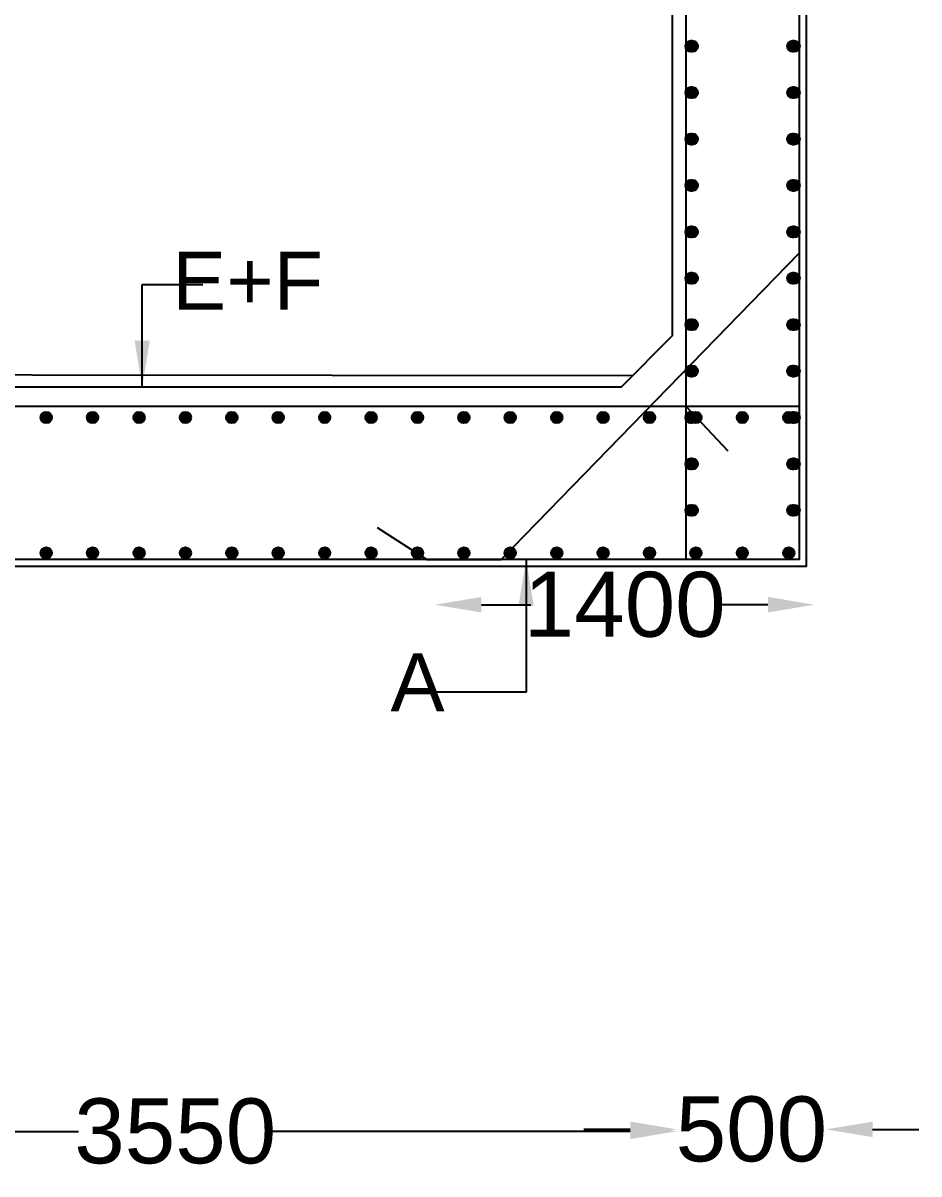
# Model space of a CAD drawing. Header units: millimetres. Extents: x 5124 to 2430164, y 2311 to 45642708.
# Drawn here: x 2350590 to 2354451, y 45617061 to 45622021 of the extents above; entities that cross this region are included whole.
import ezdxf

# ---------------------------------------------------------------- set-up
doc = ezdxf.new("R2010")
doc.units = ezdxf.units.MM
doc.header["$MEASUREMENT"] = 0
for name, color, linetype in [('DIMENSION', 7, 'Continuous'), ('DRAWING', 7, 'Continuous'), ('TEXT', 7, 'Continuous')]:
    doc.layers.add(name, color=color, linetype=linetype)
doc.styles.get("Standard").update_dxf_attribs({"font": 'arial.ttf', "height": 280})
doc.dimstyles.get("Standard").update_dxf_attribs({"dimtxt": 225, "dimasz": 200, "dimexe": 0.18, "dimexo": 0.0625, "dimgap": 0.09, "dimtad": 0, "dimdec": 0, "dimzin": 0, "dimdsep": 46, "dimtxsty": 'Standard', "dimcen": 0.09, "dimse1": 1, "dimse2": 1, "dimadec": 0, "dimazin": 0, "dimtfac": 1, "dimtdec": 0, "dimtofl": 0, "dimtmove": 0, "dimatfit": 3, "dimfxl": 1, "dimtolj": 1, "dimtzin": 0, "dimarcsym": 0})

# ---------------------------------------------------------------- blocks, each defined once
blk = doc.blocks.new('*D108')
at = {"layer": 'Defpoints', "color": 0, "transparency": 16777216}
for p in [(2349085.4, 45617255.2), (2353406.9, 45617255.2), (2353406.9, 45617244.5)]:
    blk.add_point(p, dxfattribs=at)
at = {"layer": 'DIMENSION', "color": 0, "lineweight": -2, "transparency": 16777216}
for p, q in [((2349285.4, 45617244.5), (2350828.5, 45617244.5)), ((2353206.9, 45617244.5), (2351663.7, 45617244.5))]:
    blk.add_line(p, q, dxfattribs=at)
at = {"layer": 'DIMENSION', "color": 0, "transparency": 16777216}
for points in [[(2349285.4, 45617277.8), (2349285.4, 45617211.1), (2349085.4, 45617244.5)], [(2353206.9, 45617277.8), (2353206.9, 45617211.1), (2353406.9, 45617244.5)]]:
    blk.add_solid(points, dxfattribs=at)
at = {"layer": 'DIMENSION', "color": 0, "transparency": 16777216, "insert": (2351246.1, 45617244.5), "char_height": 280, "attachment_point": 5}
blk.add_mtext('\\A1;3550', dxfattribs=at)
blk = doc.blocks.new('*D109')
at = {"layer": 'Defpoints', "color": 0, "transparency": 16777216}
for p in [(2353406.9, 45617244.5), (2354051.4, 45617253.1), (2354051.4, 45617244.5)]:
    blk.add_point(p, dxfattribs=at)
at = {"layer": 'DIMENSION', "color": 0, "lineweight": -2, "transparency": 16777216}
for p, q in [((2353206.9, 45617253.1), (2353006.9, 45617253.1)), ((2354251.4, 45617253.1), (2354451.4, 45617253.1))]:
    blk.add_line(p, q, dxfattribs=at)
at = {"layer": 'DIMENSION', "color": 0, "transparency": 16777216}
for points in [[(2353206.9, 45617286.4), (2353206.9, 45617219.8), (2353406.9, 45617253.1)], [(2354251.4, 45617286.4), (2354251.4, 45617219.8), (2354051.4, 45617253.1)]]:
    blk.add_solid(points, dxfattribs=at)
at = {"layer": 'DIMENSION', "color": 0, "transparency": 16777216, "insert": (2353729.2, 45617253.1), "char_height": 280, "attachment_point": 5}
blk.add_mtext('\\A1;500', dxfattribs=at)
blk = doc.blocks.new('*D147')
at = {"layer": 'Defpoints', "color": 0, "transparency": 16777216}
for p in [(2352365.7, 45619742.7), (2354000.7, 45619713), (2354000.7, 45619514)]:
    blk.add_point(p, dxfattribs=at)
at = {"layer": 'TEXT', "color": 0, "lineweight": -2, "transparency": 16777216}
for p, q in [((2352565.7, 45619514), (2352778.6, 45619514)), ((2353800.7, 45619514), (2353587.7, 45619514))]:
    blk.add_line(p, q, dxfattribs=at)
at = {"layer": 'TEXT', "color": 0, "transparency": 16777216}
for points in [[(2352565.7, 45619547.4), (2352565.7, 45619480.7), (2352365.7, 45619514)], [(2353800.7, 45619547.4), (2353800.7, 45619480.7), (2354000.7, 45619514)]]:
    blk.add_solid(points, dxfattribs=at)
at = {"layer": 'TEXT', "color": 0, "transparency": 16777216, "insert": (2353183.2, 45619514), "char_height": 280, "attachment_point": 5}
blk.add_mtext('\\A1;1400', dxfattribs=at)

msp = doc.modelspace()

# ---------------------------------------------------------------- hatches: boundary and pattern name
at = {"layer": 'DRAWING'}
for points in [[(2353493.1, 45621920.8, 0.973258), (2353444.6, 45621922.1), (2353444.6, 45621919.5, 0.973258)], [(2353493.2, 45621920.8, 1), (2353444.6, 45621920.8, 1)], [(2353494.1, 45621920.8, 0.973258), (2353445.6, 45621922.1), (2353445.6, 45621919.5, 0.973258)], [(2353494.2, 45621920.8, 1), (2353445.6, 45621920.8, 1)], [(2353495.1, 45621920.8, 0.973258), (2353446.6, 45621922.1), (2353446.6, 45621919.5, 0.973258)], [(2353495.2, 45621920.8, 1), (2353446.6, 45621920.8, 1)], [(2353496.1, 45621920.8, 0.973258), (2353447.6, 45621922.1), (2353447.6, 45621919.5, 0.973258)], [(2353496.2, 45621920.8, 1), (2353447.6, 45621920.8, 1)], [(2353497.1, 45621920.8, 0.973258), (2353448.6, 45621922.1), (2353448.6, 45621919.5, 0.973258)], [(2353497.2, 45621920.8, 1), (2353448.6, 45621920.8, 1)], [(2353498.1, 45621920.8, 0.973258), (2353449.6, 45621922.1), (2353449.6, 45621919.5, 0.973258)], [(2353498.2, 45621920.8, 1), (2353449.6, 45621920.8, 1)], [(2353932.5, 45621920.8, 0.973258), (2353884, 45621922.1), (2353884, 45621919.5, 0.973258)], [(2353932.6, 45621920.8, 1), (2353884, 45621920.8, 1)], [(2353933.5, 45621920.8, 0.973258), (2353885, 45621922.1), (2353885, 45621919.5, 0.973258)], [(2353933.6, 45621920.8, 1), (2353885, 45621920.8, 1)], [(2353934.5, 45621920.8, 0.973258), (2353886, 45621922.1), (2353886, 45621919.5, 0.973258)], [(2353934.6, 45621920.8, 1), (2353886, 45621920.8, 1)], [(2353935.5, 45621920.8, 0.973258), (2353887, 45621922.1), (2353887, 45621919.5, 0.973258)], [(2353935.6, 45621920.8, 1), (2353887, 45621920.8, 1)], [(2353936.5, 45621920.8, 0.973258), (2353888, 45621922.1), (2353888, 45621919.5, 0.973258)], [(2353936.6, 45621920.8, 1), (2353888, 45621920.8, 1)], [(2353937.5, 45621920.8, 0.973258), (2353889, 45621922.1), (2353889, 45621919.5, 0.973258)], [(2353937.6, 45621920.8, 1), (2353889, 45621920.8, 1)], [(2353493.1, 45621720.8, 0.973258), (2353444.6, 45621722.1), (2353444.6, 45621719.5, 0.973258)], [(2353493.2, 45621720.8, 1), (2353444.6, 45621720.8, 1)], [(2353494.1, 45621720.8, 0.973258), (2353445.6, 45621722.1), (2353445.6, 45621719.5, 0.973258)], [(2353494.2, 45621720.8, 1), (2353445.6, 45621720.8, 1)], [(2353495.1, 45621720.8, 0.973258), (2353446.6, 45621722.1), (2353446.6, 45621719.5, 0.973258)], [(2353495.2, 45621720.8, 1), (2353446.6, 45621720.8, 1)], [(2353496.1, 45621720.8, 0.973258), (2353447.6, 45621722.1), (2353447.6, 45621719.5, 0.973258)], [(2353496.2, 45621720.8, 1), (2353447.6, 45621720.8, 1)], [(2353497.1, 45621720.8, 0.973258), (2353448.6, 45621722.1), (2353448.6, 45621719.5, 0.973258)], [(2353497.2, 45621720.8, 1), (2353448.6, 45621720.8, 1)], [(2353498.1, 45621720.8, 0.973258), (2353449.6, 45621722.1), (2353449.6, 45621719.5, 0.973258)], [(2353498.2, 45621720.8, 1), (2353449.6, 45621720.8, 1)], [(2353932.5, 45621720.8, 0.973258), (2353884, 45621722.1), (2353884, 45621719.5, 0.973258)], [(2353932.6, 45621720.8, 1), (2353884, 45621720.8, 1)], [(2353933.5, 45621720.8, 0.973258), (2353885, 45621722.1), (2353885, 45621719.5, 0.973258)], [(2353933.6, 45621720.8, 1), (2353885, 45621720.8, 1)], [(2353934.5, 45621720.8, 0.973258), (2353886, 45621722.1), (2353886, 45621719.5, 0.973258)], [(2353934.6, 45621720.8, 1), (2353886, 45621720.8, 1)], [(2353935.5, 45621720.8, 0.973258), (2353887, 45621722.1), (2353887, 45621719.5, 0.973258)], [(2353935.6, 45621720.8, 1), (2353887, 45621720.8, 1)], [(2353936.5, 45621720.8, 0.973258), (2353888, 45621722.1), (2353888, 45621719.5, 0.973258)], [(2353936.6, 45621720.8, 1), (2353888, 45621720.8, 1)], [(2353937.5, 45621720.8, 0.973258), (2353889, 45621722.1), (2353889, 45621719.5, 0.973258)], [(2353937.6, 45621720.8, 1), (2353889, 45621720.8, 1)], [(2353493.1, 45621520.8, 0.973258), (2353444.6, 45621522.1), (2353444.6, 45621519.5, 0.973258)], [(2353493.2, 45621520.8, 1), (2353444.6, 45621520.8, 1)], [(2353494.1, 45621520.8, 0.973258), (2353445.6, 45621522.1), (2353445.6, 45621519.5, 0.973258)], [(2353494.2, 45621520.8, 1), (2353445.6, 45621520.8, 1)], [(2353495.1, 45621520.8, 0.973258), (2353446.6, 45621522.1), (2353446.6, 45621519.5, 0.973258)], [(2353495.2, 45621520.8, 1), (2353446.6, 45621520.8, 1)], [(2353496.1, 45621520.8, 0.973258), (2353447.6, 45621522.1), (2353447.6, 45621519.5, 0.973258)], [(2353496.2, 45621520.8, 1), (2353447.6, 45621520.8, 1)], [(2353497.1, 45621520.8, 0.973258), (2353448.6, 45621522.1), (2353448.6, 45621519.5, 0.973258)], [(2353497.2, 45621520.8, 1), (2353448.6, 45621520.8, 1)], [(2353498.1, 45621520.8, 0.973258), (2353449.6, 45621522.1), (2353449.6, 45621519.5, 0.973258)], [(2353498.2, 45621520.8, 1), (2353449.6, 45621520.8, 1)], [(2353932.5, 45621520.8, 0.973258), (2353884, 45621522.1), (2353884, 45621519.5, 0.973258)], [(2353932.6, 45621520.8, 1), (2353884, 45621520.8, 1)], [(2353933.5, 45621520.8, 0.973258), (2353885, 45621522.1), (2353885, 45621519.5, 0.973258)], [(2353933.6, 45621520.8, 1), (2353885, 45621520.8, 1)], [(2353934.5, 45621520.8, 0.973258), (2353886, 45621522.1), (2353886, 45621519.5, 0.973258)], [(2353934.6, 45621520.8, 1), (2353886, 45621520.8, 1)], [(2353935.5, 45621520.8, 0.973258), (2353887, 45621522.1), (2353887, 45621519.5, 0.973258)], [(2353935.6, 45621520.8, 1), (2353887, 45621520.8, 1)], [(2353936.5, 45621520.8, 0.973258), (2353888, 45621522.1), (2353888, 45621519.5, 0.973258)], [(2353936.6, 45621520.8, 1), (2353888, 45621520.8, 1)], [(2353937.5, 45621520.8, 0.973258), (2353889, 45621522.1), (2353889, 45621519.5, 0.973258)], [(2353937.6, 45621520.8, 1), (2353889, 45621520.8, 1)], [(2353493.1, 45621320.8, 0.973258), (2353444.6, 45621322.1), (2353444.6, 45621319.5, 0.973258)], [(2353493.2, 45621320.8, 1), (2353444.6, 45621320.8, 1)], [(2353494.1, 45621320.8, 0.973258), (2353445.6, 45621322.1), (2353445.6, 45621319.5, 0.973258)], [(2353494.2, 45621320.8, 1), (2353445.6, 45621320.8, 1)], [(2353495.1, 45621320.8, 0.973258), (2353446.6, 45621322.1), (2353446.6, 45621319.5, 0.973258)], [(2353495.2, 45621320.8, 1), (2353446.6, 45621320.8, 1)], [(2353496.1, 45621320.8, 0.973258), (2353447.6, 45621322.1), (2353447.6, 45621319.5, 0.973258)], [(2353496.2, 45621320.8, 1), (2353447.6, 45621320.8, 1)], [(2353497.1, 45621320.8, 0.973258), (2353448.6, 45621322.1), (2353448.6, 45621319.5, 0.973258)], [(2353497.2, 45621320.8, 1), (2353448.6, 45621320.8, 1)], [(2353498.1, 45621320.8, 0.973258), (2353449.6, 45621322.1), (2353449.6, 45621319.5, 0.973258)], [(2353498.2, 45621320.8, 1), (2353449.6, 45621320.8, 1)], [(2353932.5, 45621320.8, 0.973258), (2353884, 45621322.1), (2353884, 45621319.5, 0.973258)], [(2353932.6, 45621320.8, 1), (2353884, 45621320.8, 1)], [(2353933.5, 45621320.8, 0.973258), (2353885, 45621322.1), (2353885, 45621319.5, 0.973258)], [(2353933.6, 45621320.8, 1), (2353885, 45621320.8, 1)], [(2353934.5, 45621320.8, 0.973258), (2353886, 45621322.1), (2353886, 45621319.5, 0.973258)], [(2353934.6, 45621320.8, 1), (2353886, 45621320.8, 1)], [(2353935.5, 45621320.8, 0.973258), (2353887, 45621322.1), (2353887, 45621319.5, 0.973258)], [(2353935.6, 45621320.8, 1), (2353887, 45621320.8, 1)], [(2353936.5, 45621320.8, 0.973258), (2353888, 45621322.1), (2353888, 45621319.5, 0.973258)], [(2353936.6, 45621320.8, 1), (2353888, 45621320.8, 1)], [(2353937.5, 45621320.8, 0.973258), (2353889, 45621322.1), (2353889, 45621319.5, 0.973258)], [(2353937.6, 45621320.8, 1), (2353889, 45621320.8, 1)], [(2353493.1, 45621120.8, 0.973258), (2353444.6, 45621122.1), (2353444.6, 45621119.5, 0.973258)], [(2353493.2, 45621120.8, 1), (2353444.6, 45621120.8, 1)], [(2353494.1, 45621120.8, 0.973258), (2353445.6, 45621122.1), (2353445.6, 45621119.5, 0.973258)], [(2353494.2, 45621120.8, 1), (2353445.6, 45621120.8, 1)], [(2353495.1, 45621120.8, 0.973258), (2353446.6, 45621122.1), (2353446.6, 45621119.5, 0.973258)], [(2353495.2, 45621120.8, 1), (2353446.6, 45621120.8, 1)], [(2353496.1, 45621120.8, 0.973258), (2353447.6, 45621122.1), (2353447.6, 45621119.5, 0.973258)], [(2353496.2, 45621120.8, 1), (2353447.6, 45621120.8, 1)], [(2353497.1, 45621120.8, 0.973258), (2353448.6, 45621122.1), (2353448.6, 45621119.5, 0.973258)], [(2353497.2, 45621120.8, 1), (2353448.6, 45621120.8, 1)], [(2353498.1, 45621120.8, 0.973258), (2353449.6, 45621122.1), (2353449.6, 45621119.5, 0.973258)], [(2353498.2, 45621120.8, 1), (2353449.6, 45621120.8, 1)], [(2353932.5, 45621120.8, 0.973258), (2353884, 45621122.1), (2353884, 45621119.5, 0.973258)], [(2353932.6, 45621120.8, 1), (2353884, 45621120.8, 1)], [(2353933.5, 45621120.8, 0.973258), (2353885, 45621122.1), (2353885, 45621119.5, 0.973258)], [(2353933.6, 45621120.8, 1), (2353885, 45621120.8, 1)], [(2353934.5, 45621120.8, 0.973258), (2353886, 45621122.1), (2353886, 45621119.5, 0.973258)], [(2353934.6, 45621120.8, 1), (2353886, 45621120.8, 1)], [(2353935.5, 45621120.8, 0.973258), (2353887, 45621122.1), (2353887, 45621119.5, 0.973258)], [(2353935.6, 45621120.8, 1), (2353887, 45621120.8, 1)], [(2353936.5, 45621120.8, 0.973258), (2353888, 45621122.1), (2353888, 45621119.5, 0.973258)], [(2353936.6, 45621120.8, 1), (2353888, 45621120.8, 1)], [(2353937.5, 45621120.8, 0.973258), (2353889, 45621122.1), (2353889, 45621119.5, 0.973258)], [(2353937.6, 45621120.8, 1), (2353889, 45621120.8, 1)], [(2353493.1, 45620920.8, 0.973258), (2353444.6, 45620922.1), (2353444.6, 45620919.5, 0.973258)], [(2353493.2, 45620920.8, 1), (2353444.6, 45620920.8, 1)], [(2353494.1, 45620920.8, 0.973258), (2353445.6, 45620922.1), (2353445.6, 45620919.5, 0.973258)], [(2353494.2, 45620920.8, 1), (2353445.6, 45620920.8, 1)], [(2353495.1, 45620920.8, 0.973258), (2353446.6, 45620922.1), (2353446.6, 45620919.5, 0.973258)], [(2353495.2, 45620920.8, 1), (2353446.6, 45620920.8, 1)], [(2353496.1, 45620920.8, 0.973258), (2353447.6, 45620922.1), (2353447.6, 45620919.5, 0.973258)], [(2353496.2, 45620920.8, 1), (2353447.6, 45620920.8, 1)], [(2353497.1, 45620920.8, 0.973258), (2353448.6, 45620922.1), (2353448.6, 45620919.5, 0.973258)], [(2353497.2, 45620920.8, 1), (2353448.6, 45620920.8, 1)], [(2353498.1, 45620920.8, 0.973258), (2353449.6, 45620922.1), (2353449.6, 45620919.5, 0.973258)], [(2353498.2, 45620920.8, 1), (2353449.6, 45620920.8, 1)], [(2353932.5, 45620920.8, 0.973258), (2353884, 45620922.1), (2353884, 45620919.5, 0.973258)], [(2353932.6, 45620920.8, 1), (2353884, 45620920.8, 1)], [(2353933.5, 45620920.8, 0.973258), (2353885, 45620922.1), (2353885, 45620919.5, 0.973258)], [(2353933.6, 45620920.8, 1), (2353885, 45620920.8, 1)], [(2353934.5, 45620920.8, 0.973258), (2353886, 45620922.1), (2353886, 45620919.5, 0.973258)], [(2353934.6, 45620920.8, 1), (2353886, 45620920.8, 1)], [(2353935.5, 45620920.8, 0.973258), (2353887, 45620922.1), (2353887, 45620919.5, 0.973258)], [(2353935.6, 45620920.8, 1), (2353887, 45620920.8, 1)], [(2353936.5, 45620920.8, 0.973258), (2353888, 45620922.1), (2353888, 45620919.5, 0.973258)], [(2353936.6, 45620920.8, 1), (2353888, 45620920.8, 1)], [(2353937.5, 45620920.8, 0.973258), (2353889, 45620922.1), (2353889, 45620919.5, 0.973258)], [(2353937.6, 45620920.8, 1), (2353889, 45620920.8, 1)], [(2353493.1, 45620720.8, 0.973258), (2353444.6, 45620722.1), (2353444.6, 45620719.5, 0.973258)], [(2353493.2, 45620720.8, 1), (2353444.6, 45620720.8, 1)], [(2353494.1, 45620720.8, 0.973258), (2353445.6, 45620722.1), (2353445.6, 45620719.5, 0.973258)], [(2353494.2, 45620720.8, 1), (2353445.6, 45620720.8, 1)], [(2353495.1, 45620720.8, 0.973258), (2353446.6, 45620722.1), (2353446.6, 45620719.5, 0.973258)], [(2353495.2, 45620720.8, 1), (2353446.6, 45620720.8, 1)], [(2353496.1, 45620720.8, 0.973258), (2353447.6, 45620722.1), (2353447.6, 45620719.5, 0.973258)], [(2353496.2, 45620720.8, 1), (2353447.6, 45620720.8, 1)], [(2353497.1, 45620720.8, 0.973258), (2353448.6, 45620722.1), (2353448.6, 45620719.5, 0.973258)], [(2353497.2, 45620720.8, 1), (2353448.6, 45620720.8, 1)], [(2353498.1, 45620720.8, 0.973258), (2353449.6, 45620722.1), (2353449.6, 45620719.5, 0.973258)], [(2353498.2, 45620720.8, 1), (2353449.6, 45620720.8, 1)], [(2353932.5, 45620720.8, 0.973258), (2353884, 45620722.1), (2353884, 45620719.5, 0.973258)], [(2353932.6, 45620720.8, 1), (2353884, 45620720.8, 1)], [(2353933.5, 45620720.8, 0.973258), (2353885, 45620722.1), (2353885, 45620719.5, 0.973258)], [(2353933.6, 45620720.8, 1), (2353885, 45620720.8, 1)], [(2353934.5, 45620720.8, 0.973258), (2353886, 45620722.1), (2353886, 45620719.5, 0.973258)], [(2353934.6, 45620720.8, 1), (2353886, 45620720.8, 1)], [(2353935.5, 45620720.8, 0.973258), (2353887, 45620722.1), (2353887, 45620719.5, 0.973258)], [(2353935.6, 45620720.8, 1), (2353887, 45620720.8, 1)], [(2353936.5, 45620720.8, 0.973258), (2353888, 45620722.1), (2353888, 45620719.5, 0.973258)], [(2353936.6, 45620720.8, 1), (2353888, 45620720.8, 1)], [(2353937.5, 45620720.8, 0.973258), (2353889, 45620722.1), (2353889, 45620719.5, 0.973258)], [(2353937.6, 45620720.8, 1), (2353889, 45620720.8, 1)], [(2353493.1, 45620520.8, 0.973258), (2353444.6, 45620522.1), (2353444.6, 45620519.5, 0.973258)], [(2353493.2, 45620520.8, 1), (2353444.6, 45620520.8, 1)], [(2353494.1, 45620520.8, 0.973258), (2353445.6, 45620522.1), (2353445.6, 45620519.5, 0.973258)], [(2353494.2, 45620520.8, 1), (2353445.6, 45620520.8, 1)], [(2353495.1, 45620520.8, 0.973258), (2353446.6, 45620522.1), (2353446.6, 45620519.5, 0.973258)], [(2353495.2, 45620520.8, 1), (2353446.6, 45620520.8, 1)], [(2353496.1, 45620520.8, 0.973258), (2353447.6, 45620522.1), (2353447.6, 45620519.5, 0.973258)], [(2353496.2, 45620520.8, 1), (2353447.6, 45620520.8, 1)], [(2353497.1, 45620520.8, 0.973258), (2353448.6, 45620522.1), (2353448.6, 45620519.5, 0.973258)], [(2353497.2, 45620520.8, 1), (2353448.6, 45620520.8, 1)], [(2353498.1, 45620520.8, 0.973258), (2353449.6, 45620522.1), (2353449.6, 45620519.5, 0.973258)], [(2353498.2, 45620520.8, 1), (2353449.6, 45620520.8, 1)], [(2353932.5, 45620520.8, 0.973258), (2353884, 45620522.1), (2353884, 45620519.5, 0.973258)], [(2353932.6, 45620520.8, 1), (2353884, 45620520.8, 1)], [(2353933.5, 45620520.8, 0.973258), (2353885, 45620522.1), (2353885, 45620519.5, 0.973258)], [(2353933.6, 45620520.8, 1), (2353885, 45620520.8, 1)], [(2353934.5, 45620520.8, 0.973258), (2353886, 45620522.1), (2353886, 45620519.5, 0.973258)], [(2353934.6, 45620520.8, 1), (2353886, 45620520.8, 1)], [(2353935.5, 45620520.8, 0.973258), (2353887, 45620522.1), (2353887, 45620519.5, 0.973258)], [(2353935.6, 45620520.8, 1), (2353887, 45620520.8, 1)], [(2353936.5, 45620520.8, 0.973258), (2353888, 45620522.1), (2353888, 45620519.5, 0.973258)], [(2353936.6, 45620520.8, 1), (2353888, 45620520.8, 1)], [(2353937.5, 45620520.8, 0.973258), (2353889, 45620522.1), (2353889, 45620519.5, 0.973258)], [(2353937.6, 45620520.8, 1), (2353889, 45620520.8, 1)], [(2350714.3, 45620320.8, 0.973258), (2350665.8, 45620322.1), (2350665.8, 45620319.5, 0.973258)], [(2350714.4, 45620320.8, 0.973258), (2350665.8, 45620322.1), (2350665.8, 45620319.5, 0.973258)], [(2350914.3, 45620320.8, 0.973258), (2350865.8, 45620322.1), (2350865.8, 45620319.5, 0.973258)], [(2350914.4, 45620320.8, 0.973258), (2350865.8, 45620322.1), (2350865.8, 45620319.5, 0.973258)], [(2351114.3, 45620320.8, 0.973258), (2351065.8, 45620322.1), (2351065.8, 45620319.5, 0.973258)], [(2351114.4, 45620320.8, 0.973258), (2351065.8, 45620322.1), (2351065.8, 45620319.5, 0.973258)], [(2351314.3, 45620320.8, 0.973258), (2351265.8, 45620322.1), (2351265.8, 45620319.5, 0.973258)], [(2351314.4, 45620320.8, 0.973258), (2351265.8, 45620322.1), (2351265.8, 45620319.5, 0.973258)], [(2351514.3, 45620320.8, 0.973258), (2351465.8, 45620322.1), (2351465.8, 45620319.5, 0.973258)], [(2351514.4, 45620320.8, 0.973258), (2351465.8, 45620322.1), (2351465.8, 45620319.5, 0.973258)], [(2351714.3, 45620320.8, 0.973258), (2351665.8, 45620322.1), (2351665.8, 45620319.5, 0.973258)], [(2351714.4, 45620320.8, 0.973258), (2351665.8, 45620322.1), (2351665.8, 45620319.5, 0.973258)], [(2351914.3, 45620320.8, 0.973258), (2351865.8, 45620322.1), (2351865.8, 45620319.5, 0.973258)], [(2351914.4, 45620320.8, 0.973258), (2351865.8, 45620322.1), (2351865.8, 45620319.5, 0.973258)], [(2352114.3, 45620320.8, 0.973258), (2352065.8, 45620322.1), (2352065.8, 45620319.5, 0.973258)], [(2352114.4, 45620320.8, 0.973258), (2352065.8, 45620322.1), (2352065.8, 45620319.5, 0.973258)], [(2352314.3, 45620320.8, 0.973258), (2352265.8, 45620322.1), (2352265.8, 45620319.5, 0.973258)], [(2352314.4, 45620320.8, 0.973258), (2352265.8, 45620322.1), (2352265.8, 45620319.5, 0.973258)], [(2352514.3, 45620320.8, 0.973258), (2352465.8, 45620322.1), (2352465.8, 45620319.5, 0.973258)], [(2352514.4, 45620320.8, 0.973258), (2352465.8, 45620322.1), (2352465.8, 45620319.5, 0.973258)], [(2352714.3, 45620320.8, 0.973258), (2352665.8, 45620322.1), (2352665.8, 45620319.5, 0.973258)], [(2352714.4, 45620320.8, 0.973258), (2352665.8, 45620322.1), (2352665.8, 45620319.5, 0.973258)], [(2352914.3, 45620320.8, 0.973258), (2352865.8, 45620322.1), (2352865.8, 45620319.5, 0.973258)], [(2352914.4, 45620320.8, 0.973258), (2352865.8, 45620322.1), (2352865.8, 45620319.5, 0.973258)], [(2353114.3, 45620320.8, 0.973258), (2353065.8, 45620322.1), (2353065.8, 45620319.5, 0.973258)], [(2353114.4, 45620320.8, 0.973258), (2353065.8, 45620322.1), (2353065.8, 45620319.5, 0.973258)], [(2353314.3, 45620320.8, 0.973258), (2353265.8, 45620322.1), (2353265.8, 45620319.5, 0.973258)], [(2353314.4, 45620320.8, 0.973258), (2353265.8, 45620322.1), (2353265.8, 45620319.5, 0.973258)], [(2353493.1, 45620320.8, 0.973258), (2353444.6, 45620322.1), (2353444.6, 45620319.5, 0.973258)], [(2353493.2, 45620320.8, 1), (2353444.6, 45620320.8, 1)], [(2353494.1, 45620320.8, 0.973258), (2353445.6, 45620322.1), (2353445.6, 45620319.5, 0.973258)], [(2353494.2, 45620320.8, 1), (2353445.6, 45620320.8, 1)], [(2353495.1, 45620320.8, 0.973258), (2353446.6, 45620322.1), (2353446.6, 45620319.5, 0.973258)], [(2353495.2, 45620320.8, 1), (2353446.6, 45620320.8, 1)], [(2353496.1, 45620320.8, 0.973258), (2353447.6, 45620322.1), (2353447.6, 45620319.5, 0.973258)], [(2353496.2, 45620320.8, 1), (2353447.6, 45620320.8, 1)], [(2353497.1, 45620320.8, 0.973258), (2353448.6, 45620322.1), (2353448.6, 45620319.5, 0.973258)], [(2353497.2, 45620320.8, 1), (2353448.6, 45620320.8, 1)], [(2353498.1, 45620320.8, 0.973258), (2353449.6, 45620322.1), (2353449.6, 45620319.5, 0.973258)], [(2353498.2, 45620320.8, 1), (2353449.6, 45620320.8, 1)], [(2353514.3, 45620320.8, 0.973258), (2353465.8, 45620322.1), (2353465.8, 45620319.5, 0.973258)], [(2353514.4, 45620320.8, 0.973258), (2353465.8, 45620322.1), (2353465.8, 45620319.5, 0.973258)], [(2353714.3, 45620320.8, 0.973258), (2353665.8, 45620322.1), (2353665.8, 45620319.5, 0.973258)], [(2353714.4, 45620320.8, 0.973258), (2353665.8, 45620322.1), (2353665.8, 45620319.5, 0.973258)], [(2353914.3, 45620320.8, 0.973258), (2353865.8, 45620322.1), (2353865.8, 45620319.5, 0.973258)], [(2353914.4, 45620320.8, 0.973258), (2353865.8, 45620322.1), (2353865.8, 45620319.5, 0.973258)], [(2353932.5, 45620320.8, 0.973258), (2353884, 45620322.1), (2353884, 45620319.5, 0.973258)], [(2353932.6, 45620320.8, 1), (2353884, 45620320.8, 1)], [(2353933.5, 45620320.8, 0.973258), (2353885, 45620322.1), (2353885, 45620319.5, 0.973258)], [(2353933.6, 45620320.8, 1), (2353885, 45620320.8, 1)], [(2353934.5, 45620320.8, 0.973258), (2353886, 45620322.1), (2353886, 45620319.5, 0.973258)], [(2353934.6, 45620320.8, 1), (2353886, 45620320.8, 1)], [(2353935.5, 45620320.8, 0.973258), (2353887, 45620322.1), (2353887, 45620319.5, 0.973258)], [(2353935.6, 45620320.8, 1), (2353887, 45620320.8, 1)], [(2353936.5, 45620320.8, 0.973258), (2353888, 45620322.1), (2353888, 45620319.5, 0.973258)], [(2353936.6, 45620320.8, 1), (2353888, 45620320.8, 1)], [(2353937.5, 45620320.8, 0.973258), (2353889, 45620322.1), (2353889, 45620319.5, 0.973258)], [(2353937.6, 45620320.8, 1), (2353889, 45620320.8, 1)], [(2353493.1, 45620120.8, 0.973258), (2353444.6, 45620122.1), (2353444.6, 45620119.5, 0.973258)], [(2353493.2, 45620120.8, 1), (2353444.6, 45620120.8, 1)], [(2353494.1, 45620120.8, 0.973258), (2353445.6, 45620122.1), (2353445.6, 45620119.5, 0.973258)], [(2353494.2, 45620120.8, 1), (2353445.6, 45620120.8, 1)], [(2353495.1, 45620120.8, 0.973258), (2353446.6, 45620122.1), (2353446.6, 45620119.5, 0.973258)], [(2353495.2, 45620120.8, 1), (2353446.6, 45620120.8, 1)], [(2353496.1, 45620120.8, 0.973258), (2353447.6, 45620122.1), (2353447.6, 45620119.5, 0.973258)], [(2353496.2, 45620120.8, 1), (2353447.6, 45620120.8, 1)], [(2353497.1, 45620120.8, 0.973258), (2353448.6, 45620122.1), (2353448.6, 45620119.5, 0.973258)], [(2353497.2, 45620120.8, 1), (2353448.6, 45620120.8, 1)], [(2353498.1, 45620120.8, 0.973258), (2353449.6, 45620122.1), (2353449.6, 45620119.5, 0.973258)], [(2353498.2, 45620120.8, 1), (2353449.6, 45620120.8, 1)], [(2353932.5, 45620120.8, 0.973258), (2353884, 45620122.1), (2353884, 45620119.5, 0.973258)], [(2353932.6, 45620120.8, 1), (2353884, 45620120.8, 1)], [(2353933.5, 45620120.8, 0.973258), (2353885, 45620122.1), (2353885, 45620119.5, 0.973258)], [(2353933.6, 45620120.8, 1), (2353885, 45620120.8, 1)], [(2353934.5, 45620120.8, 0.973258), (2353886, 45620122.1), (2353886, 45620119.5, 0.973258)], [(2353934.6, 45620120.8, 1), (2353886, 45620120.8, 1)], [(2353935.5, 45620120.8, 0.973258), (2353887, 45620122.1), (2353887, 45620119.5, 0.973258)], [(2353935.6, 45620120.8, 1), (2353887, 45620120.8, 1)], [(2353936.5, 45620120.8, 0.973258), (2353888, 45620122.1), (2353888, 45620119.5, 0.973258)], [(2353936.6, 45620120.8, 1), (2353888, 45620120.8, 1)], [(2353937.5, 45620120.8, 0.973258), (2353889, 45620122.1), (2353889, 45620119.5, 0.973258)], [(2353937.6, 45620120.8, 1), (2353889, 45620120.8, 1)], [(2353493.1, 45619920.8, 0.973258), (2353444.6, 45619922.1), (2353444.6, 45619919.5, 0.973258)], [(2353493.2, 45619920.8, 1), (2353444.6, 45619920.8, 1)], [(2353494.1, 45619920.8, 0.973258), (2353445.6, 45619922.1), (2353445.6, 45619919.5, 0.973258)], [(2353494.2, 45619920.8, 1), (2353445.6, 45619920.8, 1)], [(2353495.1, 45619920.8, 0.973258), (2353446.6, 45619922.1), (2353446.6, 45619919.5, 0.973258)], [(2353495.2, 45619920.8, 1), (2353446.6, 45619920.8, 1)], [(2353496.1, 45619920.8, 0.973258), (2353447.6, 45619922.1), (2353447.6, 45619919.5, 0.973258)], [(2353496.2, 45619920.8, 1), (2353447.6, 45619920.8, 1)], [(2353497.1, 45619920.8, 0.973258), (2353448.6, 45619922.1), (2353448.6, 45619919.5, 0.973258)], [(2353497.2, 45619920.8, 1), (2353448.6, 45619920.8, 1)], [(2353498.1, 45619920.8, 0.973258), (2353449.6, 45619922.1), (2353449.6, 45619919.5, 0.973258)], [(2353498.2, 45619920.8, 1), (2353449.6, 45619920.8, 1)], [(2353932.5, 45619920.8, 0.973258), (2353884, 45619922.1), (2353884, 45619919.5, 0.973258)], [(2353932.6, 45619920.8, 1), (2353884, 45619920.8, 1)], [(2353933.5, 45619920.8, 0.973258), (2353885, 45619922.1), (2353885, 45619919.5, 0.973258)], [(2353933.6, 45619920.8, 1), (2353885, 45619920.8, 1)], [(2353934.5, 45619920.8, 0.973258), (2353886, 45619922.1), (2353886, 45619919.5, 0.973258)], [(2353934.6, 45619920.8, 1), (2353886, 45619920.8, 1)], [(2353935.5, 45619920.8, 0.973258), (2353887, 45619922.1), (2353887, 45619919.5, 0.973258)], [(2353935.6, 45619920.8, 1), (2353887, 45619920.8, 1)], [(2353936.5, 45619920.8, 0.973258), (2353888, 45619922.1), (2353888, 45619919.5, 0.973258)], [(2353936.6, 45619920.8, 1), (2353888, 45619920.8, 1)], [(2353937.5, 45619920.8, 0.973258), (2353889, 45619922.1), (2353889, 45619919.5, 0.973258)], [(2353937.6, 45619920.8, 1), (2353889, 45619920.8, 1)], [(2350714.3, 45619737.3, 0.973258), (2350665.8, 45619738.6), (2350665.8, 45619736, 0.973258)], [(2350714.4, 45619737.3, 1), (2350665.8, 45619737.3, 1)], [(2350914.3, 45619737.3, 0.973258), (2350865.8, 45619738.6), (2350865.8, 45619736, 0.973258)], [(2350914.4, 45619737.3, 1), (2350865.8, 45619737.3, 1)], [(2351114.3, 45619737.3, 0.973258), (2351065.8, 45619738.6), (2351065.8, 45619736, 0.973258)], [(2351114.4, 45619737.3, 1), (2351065.8, 45619737.3, 1)], [(2351314.3, 45619737.3, 0.973258), (2351265.8, 45619738.6), (2351265.8, 45619736, 0.973258)], [(2351314.4, 45619737.3, 1), (2351265.8, 45619737.3, 1)], [(2351514.3, 45619737.3, 0.973258), (2351465.8, 45619738.6), (2351465.8, 45619736, 0.973258)], [(2351514.4, 45619737.3, 1), (2351465.8, 45619737.3, 1)], [(2351714.3, 45619737.3, 0.973258), (2351665.8, 45619738.6), (2351665.8, 45619736, 0.973258)], [(2351714.4, 45619737.3, 1), (2351665.8, 45619737.3, 1)], [(2351914.3, 45619737.3, 0.973258), (2351865.8, 45619738.6), (2351865.8, 45619736, 0.973258)], [(2351914.4, 45619737.3, 1), (2351865.8, 45619737.3, 1)], [(2352114.3, 45619737.3, 0.973258), (2352065.8, 45619738.6), (2352065.8, 45619736, 0.973258)], [(2352114.4, 45619737.3, 1), (2352065.8, 45619737.3, 1)], [(2352314.3, 45619737.3, 0.973258), (2352265.8, 45619738.6), (2352265.8, 45619736, 0.973258)], [(2352314.4, 45619737.3, 1), (2352265.8, 45619737.3, 1)], [(2352514.3, 45619737.3, 0.973258), (2352465.8, 45619738.6), (2352465.8, 45619736, 0.973258)], [(2352514.4, 45619737.3, 1), (2352465.8, 45619737.3, 1)], [(2352714.3, 45619737.3, 0.973258), (2352665.8, 45619738.6), (2352665.8, 45619736, 0.973258)], [(2352714.4, 45619737.3, 1), (2352665.8, 45619737.3, 1)], [(2352914.3, 45619737.3, 0.973258), (2352865.8, 45619738.6), (2352865.8, 45619736, 0.973258)], [(2352914.4, 45619737.3, 1), (2352865.8, 45619737.3, 1)], [(2353114.3, 45619737.3, 0.973258), (2353065.8, 45619738.6), (2353065.8, 45619736, 0.973258)], [(2353114.4, 45619737.3, 1), (2353065.8, 45619737.3, 1)], [(2353314.3, 45619737.3, 0.973258), (2353265.8, 45619738.6), (2353265.8, 45619736, 0.973258)], [(2353314.4, 45619737.3, 1), (2353265.8, 45619737.3, 1)], [(2353514.3, 45619737.3, 0.973258), (2353465.8, 45619738.6), (2353465.8, 45619736, 0.973258)], [(2353514.4, 45619737.3, 1), (2353465.8, 45619737.3, 1)], [(2353714.3, 45619737.3, 0.973258), (2353665.8, 45619738.6), (2353665.8, 45619736, 0.973258)], [(2353714.4, 45619737.3, 1), (2353665.8, 45619737.3, 1)], [(2353914.3, 45619737.3, 0.973258), (2353865.8, 45619738.6), (2353865.8, 45619736, 0.973258)], [(2353914.4, 45619737.3, 1), (2353865.8, 45619737.3, 1)]]:
    msp.add_hatch(color=256, dxfattribs=at).paths.add_polyline_path(points)

# ---------------------------------------------------------------- linework, layer by layer
for points in [[(2329965.6, 45625947.4), (2353965, 45625947.4), (2353965, 45619679.2), (2329965.6, 45619679.2)], [(2329995.4, 45625917.6), (2353935.2, 45625917.6), (2353935.2, 45619709), (2329995.4, 45619709)], [(2349386.6, 45625240.8), (2353168.1, 45625240.8), (2353388.4, 45625020.5), (2353388.4, 45620672.3), (2353168.1, 45620452.1), (2349386.6, 45620452.1), (2349166.3, 45620672.3), (2349166.3, 45625020.5)]]:
    msp.add_lwpolyline(points, close=True, dxfattribs=at)
for points in [[(2353446.6, 45625917.6), (2353446.6, 45619709)], [(2352116.7, 45619847), (2352330, 45619709), (2352651.4, 45619709), (2353935.2, 45621028.4), (2353935.2, 45621028.4)], [(2349333.2, 45620505.4), (2353217.3, 45620501.3)], [(2329995.4, 45620370.1), (2353935.2, 45620370.1)], [(2353446.6, 45620370.1), (2353627.3, 45620176.5)]]:
    msp.add_lwpolyline(points, dxfattribs=at)
for centre in [(2353468.8, 45621920.8), (2353468.9, 45621920.8), (2353469.8, 45621920.8), (2353469.9, 45621920.8), (2353470.8, 45621920.8), (2353470.9, 45621920.8), (2353471.8, 45621920.8), (2353471.9, 45621920.8), (2353472.8, 45621920.8), (2353472.9, 45621920.8), (2353473.8, 45621920.8), (2353473.9, 45621920.8), (2353908.2, 45621920.8), (2353908.3, 45621920.8), (2353909.2, 45621920.8), (2353909.3, 45621920.8), (2353910.2, 45621920.8), (2353910.3, 45621920.8), (2353911.2, 45621920.8), (2353911.3, 45621920.8), (2353912.2, 45621920.8), (2353912.3, 45621920.8), (2353913.2, 45621920.8), (2353913.3, 45621920.8), (2353468.8, 45621720.8), (2353468.9, 45621720.8), (2353469.8, 45621720.8), (2353469.9, 45621720.8), (2353470.8, 45621720.8), (2353470.9, 45621720.8), (2353471.8, 45621720.8), (2353471.9, 45621720.8), (2353472.8, 45621720.8), (2353472.9, 45621720.8), (2353473.8, 45621720.8), (2353473.9, 45621720.8), (2353908.2, 45621720.8), (2353908.3, 45621720.8), (2353909.2, 45621720.8), (2353909.3, 45621720.8), (2353910.2, 45621720.8), (2353910.3, 45621720.8), (2353911.2, 45621720.8), (2353911.3, 45621720.8), (2353912.2, 45621720.8), (2353912.3, 45621720.8), (2353913.2, 45621720.8), (2353913.3, 45621720.8), (2353468.8, 45621520.8), (2353468.9, 45621520.8), (2353469.8, 45621520.8), (2353469.9, 45621520.8), (2353470.8, 45621520.8), (2353470.9, 45621520.8), (2353471.8, 45621520.8), (2353471.9, 45621520.8), (2353472.8, 45621520.8), (2353472.9, 45621520.8), (2353473.8, 45621520.8), (2353473.9, 45621520.8), (2353908.2, 45621520.8), (2353908.3, 45621520.8), (2353909.2, 45621520.8), (2353909.3, 45621520.8), (2353910.2, 45621520.8), (2353910.3, 45621520.8), (2353911.2, 45621520.8), (2353911.3, 45621520.8), (2353912.2, 45621520.8), (2353912.3, 45621520.8), (2353913.2, 45621520.8), (2353913.3, 45621520.8), (2353468.8, 45621320.8), (2353468.9, 45621320.8), (2353469.8, 45621320.8), (2353469.9, 45621320.8), (2353470.8, 45621320.8), (2353470.9, 45621320.8), (2353471.8, 45621320.8), (2353471.9, 45621320.8), (2353472.8, 45621320.8), (2353472.9, 45621320.8), (2353473.8, 45621320.8), (2353473.9, 45621320.8), (2353908.2, 45621320.8), (2353908.3, 45621320.8), (2353909.2, 45621320.8), (2353909.3, 45621320.8), (2353910.2, 45621320.8), (2353910.3, 45621320.8), (2353911.2, 45621320.8), (2353911.3, 45621320.8), (2353912.2, 45621320.8), (2353912.3, 45621320.8), (2353913.2, 45621320.8), (2353913.3, 45621320.8), (2353468.8, 45621120.8), (2353468.9, 45621120.8), (2353469.8, 45621120.8), (2353469.9, 45621120.8), (2353470.8, 45621120.8), (2353470.9, 45621120.8), (2353471.8, 45621120.8), (2353471.9, 45621120.8), (2353472.8, 45621120.8), (2353472.9, 45621120.8), (2353473.8, 45621120.8), (2353473.9, 45621120.8), (2353908.2, 45621120.8), (2353908.3, 45621120.8), (2353909.2, 45621120.8), (2353909.3, 45621120.8), (2353910.2, 45621120.8), (2353910.3, 45621120.8), (2353911.2, 45621120.8), (2353911.3, 45621120.8), (2353912.2, 45621120.8), (2353912.3, 45621120.8), (2353913.2, 45621120.8), (2353913.3, 45621120.8), (2353468.8, 45620920.8), (2353468.9, 45620920.8), (2353469.8, 45620920.8), (2353469.9, 45620920.8), (2353470.8, 45620920.8), (2353470.9, 45620920.8), (2353471.8, 45620920.8), (2353471.9, 45620920.8), (2353472.8, 45620920.8), (2353472.9, 45620920.8), (2353473.8, 45620920.8), (2353473.9, 45620920.8), (2353908.2, 45620920.8), (2353908.3, 45620920.8), (2353909.2, 45620920.8), (2353909.3, 45620920.8), (2353910.2, 45620920.8), (2353910.3, 45620920.8), (2353911.2, 45620920.8), (2353911.3, 45620920.8), (2353912.2, 45620920.8), (2353912.3, 45620920.8), (2353913.2, 45620920.8), (2353913.3, 45620920.8), (2353468.8, 45620720.8), (2353468.9, 45620720.8), (2353469.8, 45620720.8), (2353469.9, 45620720.8), (2353470.8, 45620720.8), (2353470.9, 45620720.8), (2353471.8, 45620720.8), (2353471.9, 45620720.8), (2353472.8, 45620720.8), (2353472.9, 45620720.8), (2353473.8, 45620720.8), (2353473.9, 45620720.8), (2353908.2, 45620720.8), (2353908.3, 45620720.8), (2353909.2, 45620720.8), (2353909.3, 45620720.8), (2353910.2, 45620720.8), (2353910.3, 45620720.8), (2353911.2, 45620720.8), (2353911.3, 45620720.8), (2353912.2, 45620720.8), (2353912.3, 45620720.8), (2353913.2, 45620720.8), (2353913.3, 45620720.8), (2353468.8, 45620520.8), (2353468.9, 45620520.8), (2353469.8, 45620520.8), (2353469.9, 45620520.8), (2353470.8, 45620520.8), (2353470.9, 45620520.8), (2353471.8, 45620520.8), (2353471.9, 45620520.8), (2353472.8, 45620520.8), (2353472.9, 45620520.8), (2353473.8, 45620520.8), (2353473.9, 45620520.8), (2353908.2, 45620520.8), (2353908.3, 45620520.8), (2353909.2, 45620520.8), (2353909.3, 45620520.8), (2353910.2, 45620520.8), (2353910.3, 45620520.8), (2353911.2, 45620520.8), (2353911.3, 45620520.8), (2353912.2, 45620520.8), (2353912.3, 45620520.8), (2353913.2, 45620520.8), (2353913.3, 45620520.8), (2350690.1, 45620320.8), (2350690.1, 45620320.8), (2350890.1, 45620320.8), (2350890.1, 45620320.8), (2351090.1, 45620320.8), (2351090.1, 45620320.8), (2351290.1, 45620320.8), (2351290.1, 45620320.8), (2351490.1, 45620320.8), (2351490.1, 45620320.8), (2351690.1, 45620320.8), (2351690.1, 45620320.8), (2351890.1, 45620320.8), (2351890.1, 45620320.8), (2352090.1, 45620320.8), (2352090.1, 45620320.8), (2352290.1, 45620320.8), (2352290.1, 45620320.8), (2352490.1, 45620320.8), (2352490.1, 45620320.8), (2352690.1, 45620320.8), (2352690.1, 45620320.8), (2352890.1, 45620320.8), (2352890.1, 45620320.8), (2353090.1, 45620320.8), (2353090.1, 45620320.8), (2353290.1, 45620320.8), (2353290.1, 45620320.8), (2353468.8, 45620320.8), (2353468.9, 45620320.8), (2353469.8, 45620320.8), (2353469.9, 45620320.8), (2353470.8, 45620320.8), (2353470.9, 45620320.8), (2353471.8, 45620320.8), (2353471.9, 45620320.8), (2353472.8, 45620320.8), (2353472.9, 45620320.8), (2353473.8, 45620320.8), (2353473.9, 45620320.8), (2353490.1, 45620320.8), (2353490.1, 45620320.8), (2353690.1, 45620320.8), (2353690.1, 45620320.8), (2353890.1, 45620320.8), (2353890.1, 45620320.8), (2353908.2, 45620320.8), (2353908.3, 45620320.8), (2353909.2, 45620320.8), (2353909.3, 45620320.8), (2353910.2, 45620320.8), (2353910.3, 45620320.8), (2353911.2, 45620320.8), (2353911.3, 45620320.8), (2353912.2, 45620320.8), (2353912.3, 45620320.8), (2353913.2, 45620320.8), (2353913.3, 45620320.8), (2353468.8, 45620120.8), (2353468.9, 45620120.8), (2353469.8, 45620120.8), (2353469.9, 45620120.8), (2353470.8, 45620120.8), (2353470.9, 45620120.8), (2353471.8, 45620120.8), (2353471.9, 45620120.8), (2353472.8, 45620120.8), (2353472.9, 45620120.8), (2353473.8, 45620120.8), (2353473.9, 45620120.8), (2353908.2, 45620120.8), (2353908.3, 45620120.8), (2353909.2, 45620120.8), (2353909.3, 45620120.8), (2353910.2, 45620120.8), (2353910.3, 45620120.8), (2353911.2, 45620120.8), (2353911.3, 45620120.8), (2353912.2, 45620120.8), (2353912.3, 45620120.8), (2353913.2, 45620120.8), (2353913.3, 45620120.8), (2353468.8, 45619920.8), (2353468.9, 45619920.8), (2353469.8, 45619920.8), (2353469.9, 45619920.8), (2353470.8, 45619920.8), (2353470.9, 45619920.8), (2353471.8, 45619920.8), (2353471.9, 45619920.8), (2353472.8, 45619920.8), (2353472.9, 45619920.8), (2353473.8, 45619920.8), (2353473.9, 45619920.8), (2353908.2, 45619920.8), (2353908.3, 45619920.8), (2353909.2, 45619920.8), (2353909.3, 45619920.8), (2353910.2, 45619920.8), (2353910.3, 45619920.8), (2353911.2, 45619920.8), (2353911.3, 45619920.8), (2353912.2, 45619920.8), (2353912.3, 45619920.8), (2353913.2, 45619920.8), (2353913.3, 45619920.8), (2350690.1, 45619737.3), (2350690.1, 45619737.3), (2350890.1, 45619737.3), (2350890.1, 45619737.3), (2351090.1, 45619737.3), (2351090.1, 45619737.3), (2351290.1, 45619737.3), (2351290.1, 45619737.3), (2351490.1, 45619737.3), (2351490.1, 45619737.3), (2351690.1, 45619737.3), (2351690.1, 45619737.3), (2351890.1, 45619737.3), (2351890.1, 45619737.3), (2352090.1, 45619737.3), (2352090.1, 45619737.3), (2352290.1, 45619737.3), (2352290.1, 45619737.3), (2352490.1, 45619737.3), (2352490.1, 45619737.3), (2352690.1, 45619737.3), (2352690.1, 45619737.3), (2352890.1, 45619737.3), (2352890.1, 45619737.3), (2353090.1, 45619737.3), (2353090.1, 45619737.3), (2353290.1, 45619737.3), (2353290.1, 45619737.3), (2353490.1, 45619737.3), (2353490.1, 45619737.3), (2353690.1, 45619737.3), (2353690.1, 45619737.3), (2353890.1, 45619737.3), (2353890.1, 45619737.3)]:
    msp.add_circle(centre, 24.3, dxfattribs=at)

# ---------------------------------------------------------------- texts
at = {"layer": 'TEXT', "char_height": 250, "width": 236.129, "attachment_point": 1}
for s, insert in [('\\pi-185.23;E+F', (2351418.3, 45621034.8)), ('\\pi1.3353;A', (2352172.6, 45619305))]:
    msp.add_mtext(s, dxfattribs=dict(at, insert=insert))

# ---------------------------------------------------------------- dimensions: what is measured, and where the dimension line sits
at = {"layer": 'DIMENSION'}
for base, p1, p2, text, picture, middle in [((2353406.9, 45617244.5), (2349085.4, 45617255.2), (2353406.9, 45617255.2), '3550', '*D108', (2351246.1, 45617244.5)), ((2354051.4, 45617253.1), (2353406.9, 45617244.5), (2354051.4, 45617244.5), '500', '*D109', (2353729.2, 45617253.1))]:
    dim = msp.add_linear_dim(base=base, p1=p1, p2=p2, text=text, dimstyle='Standard', override={"dimfxl": 2000}, dxfattribs=at)
    dim.commit()
    dim.dimension.update_dxf_attribs({"geometry": picture, "text_midpoint": middle})
at = {"layer": 'TEXT'}
dim = msp.add_linear_dim(base=(2354000.7, 45619514), p1=(2352365.7, 45619742.7), p2=(2354000.7, 45619713), text='1400', dimstyle='Standard', override={"dimfxl": 2000}, dxfattribs=at)
dim.commit()
dim.dimension.update_dxf_attribs({"geometry": '*D147', "text_midpoint": (2353183.2, 45619514)})

# ---------------------------------------------------------------- leaders
at = {"layer": 'DRAWING'}
for points in [[(2351103.7, 45620452.1), (2351103.7, 45620894.4), (2351365.4, 45620894.4)], [(2352758.4, 45619709), (2352758.4, 45619137), (2352317.6, 45619137)]]:
    msp.add_leader(points, dimstyle='Standard', override={"dimgap": 0.09, "dimtad": 0, "dimfxl": 2000}, dxfattribs=at)

doc.saveas('drawing.dxf')
